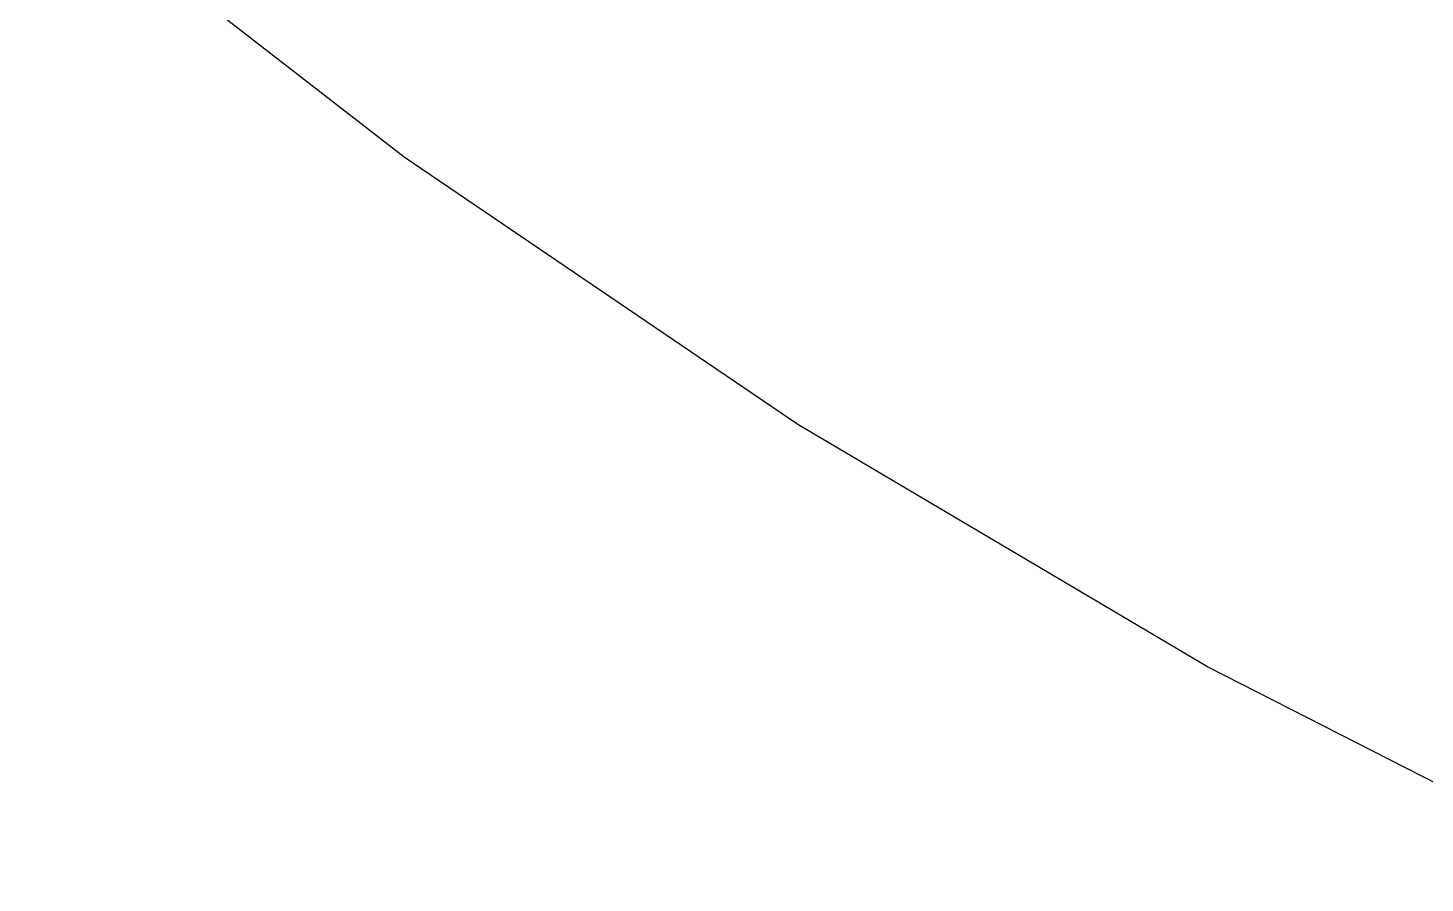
# Model space of a CAD drawing. Header units: millimetres. Extents: x 0 to 420, y 0 to 297.
# Drawn here: x 187.545 to 191.232, y 225.903 to 228.16 of the extents above; entities that cross this region are included whole.
import ezdxf

# ---------------------------------------------------------------- set-up
doc = ezdxf.new("R2010")
doc.units = ezdxf.units.MM
doc.linetypes.add('DASHED', pattern=[1.524, 1.27, -0.254])
doc.layers.add('HIDDEN', color=8, linetype='DASHED', lineweight=25)

msp = doc.modelspace()

# ---------------------------------------------------------------- linework, layer by layer
at = {"layer": 'HIDDEN'}
for points in [[(188.53754, 227.81966), (187.54477, 228.58974)], [(188.53754, 227.81966), (187.54477, 228.58974)], [(189.57671, 227.11344), (188.53754, 227.81966)], [(189.57671, 227.11344), (188.53754, 227.81966)], [(190.65817, 226.47387), (189.57671, 227.11344)], [(190.65817, 226.47387), (189.57671, 227.11344)], [(191.77766, 225.90346), (190.65817, 226.47387)], [(191.77766, 225.90346), (190.65817, 226.47387)]]:
    msp.add_lwpolyline(points, dxfattribs=at)

doc.saveas('drawing.dxf')
